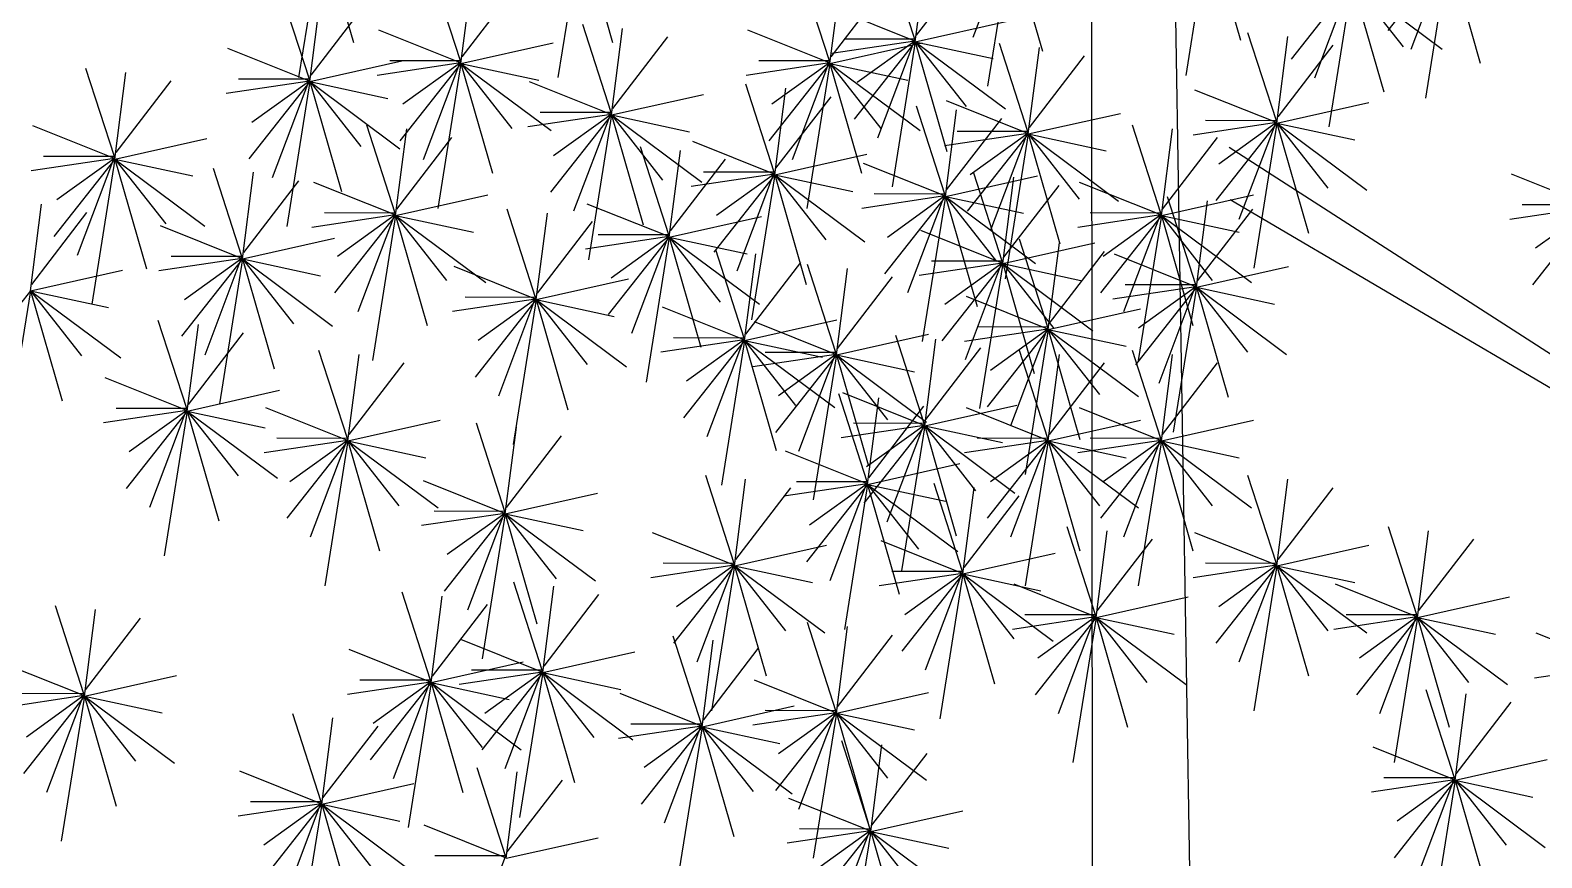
# Model space of a CAD drawing. Header units: millimetres. Extents: x 454 to 24074, y 929 to 15016.
# Drawn here: x 11026 to 11660, y 12310 to 12657 of the extents above; entities that cross this region are included whole.
import ezdxf

# ---------------------------------------------------------------- set-up
doc = ezdxf.new("R2010")
doc.units = ezdxf.units.MM
doc.layers.add('cadblocksdwg.com', color=255, linetype='Continuous')

# ---------------------------------------------------------------- blocks, each defined once
blk = doc.blocks.new('tree side_01')
at = {"color": 0}
for p, q in [((-0.0065, 7.5011), (0.115, 0)), ((-0.0026, 3.5376), (0, 0)), ((-0.6341, 3.038), (-0.6531, 2.919)), ((-0.6341, 3.038), (-0.6081, 2.9478)), ((-0.4212, 3.038), (-0.4403, 2.919)), ((-0.4212, 3.038), (-0.3953, 2.9478)), ((-0.0689, 3.0329), (-0.0995, 2.9518)), ((-0.0685, 3.0309), (-0.0875, 2.9119)), ((-0.0685, 3.0309), (-0.0425, 2.9407)), ((0.0943, 3.0398), (0.0753, 2.9208)), ((0.0943, 3.0398), (0.1203, 2.9496)), ((-0.1472, 2.9504), (-0.1705, 3.0227)), ((-0.1468, 2.9484), (-0.1377, 3.0195)), ((0.2911, 3.0212), (0.241, 2.9577)), ((0.2907, 3.0231), (0.26, 2.9421)), ((0.2911, 3.0212), (0.2721, 2.9022)), ((0.2911, 3.0212), (0.317, 2.9309)), ((-0.5203, 2.9326), (-0.5436, 3.0049)), ((-0.2173, 2.9326), (-0.2406, 3.0049)), ((-0.1458, 2.9537), (-0.1006, 3.0125)), ((-0.5199, 2.9306), (-0.5107, 3.0016)), ((-0.5189, 2.9359), (-0.4737, 2.9947)), ((-0.2169, 2.9306), (-0.2078, 3.0016)), ((-0.2159, 2.9359), (-0.1707, 2.9947)), ((0.2118, 2.9975), (0.1617, 2.934)), ((0.2114, 2.9994), (0.1808, 2.9184)), ((0.2118, 2.9975), (0.1928, 2.8785)), ((0.2118, 2.9975), (0.2858, 2.9424)), ((0.2118, 2.9975), (0.2537, 2.9441)), ((0.2118, 2.9975), (0.2378, 2.9072)), ((-0.6443, 2.9176), (-0.6676, 2.9899)), ((-0.6439, 2.9157), (-0.6348, 2.9867)), ((-0.6429, 2.921), (-0.5977, 2.9798)), ((-0.1472, 2.9488), (-0.2141, 2.9756)), ((-0.5203, 2.931), (-0.5872, 2.9578)), ((-0.3966, 2.8902), (-0.4199, 2.9625)), ((-0.3962, 2.8883), (-0.3871, 2.9593)), ((-0.2173, 2.931), (-0.2842, 2.9578)), ((-0.1468, 2.9484), (-0.0712, 2.9654)), ((0.1496, 2.8835), (0.1263, 2.9558)), ((-0.6443, 2.9161), (-0.7112, 2.9428)), ((-0.5199, 2.9306), (-0.4442, 2.9476)), ((-0.3952, 2.8935), (-0.35, 2.9523)), ((-0.2169, 2.9306), (-0.1413, 2.9476)), ((-0.1472, 2.9488), (-0.2155, 2.9387)), ((-0.1472, 2.9504), (-0.2053, 2.9505)), ((-0.1468, 2.9484), (-0.1969, 2.8849)), ((-0.1472, 2.9488), (-0.1945, 2.9149)), ((-0.1472, 2.9504), (-0.1779, 2.8693)), ((-0.1468, 2.9484), (-0.1658, 2.8294)), ((-0.1468, 2.9484), (-0.0728, 2.8933)), ((-0.1468, 2.9484), (-0.1209, 2.8582)), ((-0.1468, 2.9484), (-0.105, 2.8951)), ((-0.1468, 2.9484), (-0.0828, 2.9347)), ((-0.0545, 2.8746), (-0.0778, 2.9469)), ((-0.0541, 2.8727), (-0.0449, 2.9437)), ((0.15, 2.8816), (0.1591, 2.9526)), ((0.151, 2.8868), (0.1962, 2.9457)), ((-0.6439, 2.9157), (-0.5683, 2.9327)), ((-0.5203, 2.931), (-0.5886, 2.9208)), ((-0.5203, 2.9326), (-0.5783, 2.9327)), ((-0.5199, 2.9306), (-0.57, 2.8671)), ((-0.5203, 2.931), (-0.5675, 2.8971)), ((-0.5203, 2.9326), (-0.5509, 2.8515)), ((-0.5199, 2.9306), (-0.5389, 2.8116)), ((-0.5199, 2.9306), (-0.4459, 2.8755)), ((-0.5199, 2.9306), (-0.4939, 2.8404)), ((-0.5199, 2.9306), (-0.478, 2.8773)), ((-0.5199, 2.9306), (-0.4559, 2.9168)), ((-0.2173, 2.931), (-0.2856, 2.9208)), ((-0.2173, 2.9326), (-0.2754, 2.9327)), ((-0.2169, 2.9306), (-0.267, 2.8671)), ((-0.2173, 2.931), (-0.2645, 2.8971)), ((-0.2173, 2.9326), (-0.2479, 2.8515)), ((-0.2169, 2.9306), (-0.2359, 2.8116)), ((-0.2169, 2.9306), (-0.1429, 2.8755)), ((-0.2169, 2.9306), (-0.1529, 2.9168)), ((-0.2169, 2.9306), (-0.1909, 2.8404)), ((-0.2169, 2.9306), (-0.175, 2.8773)), ((-0.0531, 2.8779), (-0.0079, 2.9367)), ((-0.8044, 2.8541), (-0.8277, 2.9264)), ((-0.804, 2.8521), (-0.7949, 2.9232)), ((-0.6443, 2.9176), (-0.7024, 2.9178)), ((-0.6443, 2.9176), (-0.6749, 2.8366)), ((-0.803, 2.8574), (-0.7578, 2.9162)), ((-0.6443, 2.9161), (-0.7126, 2.9059)), ((-0.6439, 2.9157), (-0.694, 2.8522)), ((-0.6443, 2.9161), (-0.6915, 2.8821)), ((-0.6439, 2.9157), (-0.6629, 2.7967)), ((-0.6439, 2.9157), (-0.5699, 2.8606)), ((-0.6439, 2.9157), (-0.5799, 2.9019)), ((-0.6439, 2.9157), (-0.6179, 2.8254)), ((-0.6439, 2.9157), (-0.602, 2.8624)), ((-0.3966, 2.8887), (-0.4635, 2.9154)), ((-0.3962, 2.8883), (-0.3206, 2.9052)), ((-0.2627, 2.8412), (-0.286, 2.9135)), ((-0.2622, 2.8392), (-0.2531, 2.9103)), ((0.1496, 2.882), (0.0827, 2.9087)), ((-0.2612, 2.8445), (-0.216, 2.9033)), ((-0.1225, 2.8233), (-0.1458, 2.8956)), ((-0.1221, 2.8214), (-0.1129, 2.8924)), ((-0.0545, 2.8731), (-0.1213, 2.8998)), ((0.15, 2.8816), (0.2256, 2.8986)), ((-0.8044, 2.8525), (-0.8713, 2.8793)), ((-0.5739, 2.8077), (-0.5972, 2.88)), ((-0.3966, 2.8887), (-0.4649, 2.8785)), ((-0.3966, 2.8902), (-0.4547, 2.8903)), ((-0.3962, 2.8883), (-0.4463, 2.8248)), ((-0.3966, 2.8887), (-0.4439, 2.8547)), ((-0.3966, 2.8902), (-0.4273, 2.8092)), ((-0.3962, 2.8883), (-0.4152, 2.7693)), ((-0.3962, 2.8883), (-0.3222, 2.8332)), ((-0.3962, 2.8883), (-0.3703, 2.798)), ((-0.3962, 2.8883), (-0.3322, 2.8745)), ((-0.3962, 2.8883), (-0.3544, 2.8349)), ((-0.1211, 2.8267), (-0.0759, 2.8855)), ((-0.0541, 2.8727), (0.0216, 2.8896)), ((0.0548, 2.8077), (0.0314, 2.88)), ((0.1496, 2.882), (0.0813, 2.8718)), ((0.1496, 2.8835), (0.0915, 2.8837)), ((0.15, 2.8816), (0.0999, 2.8181)), ((0.1496, 2.882), (0.1023, 2.848)), ((0.1496, 2.8835), (0.1189, 2.8025)), ((0.15, 2.8816), (0.131, 2.7626)), ((0.15, 2.8816), (0.224, 2.8265)), ((0.15, 2.8816), (0.214, 2.8678)), ((0.15, 2.8816), (0.1918, 2.8282)), ((0.15, 2.8816), (0.1759, 2.7913)), ((-0.804, 2.8521), (-0.7284, 2.8691)), ((-0.5735, 2.8058), (-0.5643, 2.8768)), ((-0.5725, 2.8111), (-0.5273, 2.8699)), ((-0.0545, 2.8731), (-0.1228, 2.8629)), ((-0.0545, 2.8746), (-0.1125, 2.8747)), ((-0.0541, 2.8727), (-0.1042, 2.8092)), ((-0.0545, 2.8731), (-0.1017, 2.8391)), ((-0.0545, 2.8746), (-0.0851, 2.7936)), ((-0.0541, 2.8727), (-0.0731, 2.7537)), ((-0.0541, 2.8727), (0.0199, 2.8176)), ((-0.0541, 2.8727), (0.0099, 2.8589)), ((-0.0541, 2.8727), (-0.0122, 2.8193)), ((-0.0541, 2.8727), (-0.0281, 2.7824)), ((0.0552, 2.8058), (0.0643, 2.8768)), ((0.0562, 2.8111), (0.1014, 2.8699)), ((-0.8044, 2.8541), (-0.8625, 2.8542)), ((-0.3492, 2.7899), (-0.3725, 2.8622)), ((-0.3488, 2.788), (-0.3397, 2.859)), ((-0.2627, 2.8396), (-0.3295, 2.8664)), ((-0.2622, 2.8392), (-0.1866, 2.8562)), ((0.1108, 2.8619), (0.8761, 2.3694)), ((-0.8044, 2.8525), (-0.8727, 2.8424)), ((-0.804, 2.8521), (-0.8541, 2.7886)), ((-0.8044, 2.8525), (-0.8516, 2.8186)), ((-0.8044, 2.8541), (-0.835, 2.773)), ((-0.804, 2.8521), (-0.823, 2.7331)), ((-0.804, 2.8521), (-0.73, 2.797)), ((-0.804, 2.8521), (-0.778, 2.7619)), ((-0.804, 2.8521), (-0.74, 2.8384)), ((-0.804, 2.8521), (-0.7621, 2.7988)), ((-0.6996, 2.7721), (-0.7229, 2.8444)), ((-0.3478, 2.7932), (-0.3026, 2.852)), ((-0.1225, 2.8218), (-0.1894, 2.8485)), ((-0.6992, 2.7701), (-0.6901, 2.8412)), ((-0.6982, 2.7754), (-0.653, 2.8342)), ((-0.5739, 2.8062), (-0.6407, 2.8329)), ((-0.2627, 2.8396), (-0.3309, 2.8295)), ((-0.2627, 2.8412), (-0.3207, 2.8413)), ((-0.2622, 2.8392), (-0.3123, 2.7757)), ((-0.2627, 2.8396), (-0.3099, 2.8057)), ((-0.2627, 2.8412), (-0.2933, 2.7601)), ((-0.2622, 2.8392), (-0.2813, 2.7202)), ((-0.2622, 2.8392), (-0.1882, 2.7841)), ((-0.2622, 2.8392), (-0.1982, 2.8254)), ((-0.2622, 2.8392), (-0.2204, 2.7859)), ((-0.2622, 2.8392), (-0.2363, 2.749)), ((-0.1221, 2.8214), (-0.0464, 2.8384)), ((-0.0754, 2.7682), (-0.0987, 2.8405)), ((-0.075, 2.7663), (-0.0659, 2.8373)), ((-0.074, 2.7715), (-0.0288, 2.8303)), ((0.0548, 2.8062), (-0.0121, 2.8329)), ((0.4096, 2.8128), (0.3427, 2.8396)), ((-0.5735, 2.8058), (-0.4978, 2.8228)), ((-0.1225, 2.8218), (-0.1908, 2.8116)), ((-0.1225, 2.8233), (-0.1806, 2.8235)), ((-0.1221, 2.8214), (-0.1722, 2.7579)), ((-0.1225, 2.8218), (-0.1697, 2.7878)), ((-0.1225, 2.8233), (-0.1531, 2.7423)), ((-0.1221, 2.8214), (-0.1411, 2.7024)), ((-0.1221, 2.8214), (-0.0481, 2.7663)), ((-0.1221, 2.8214), (-0.0581, 2.8076)), ((-0.1221, 2.8214), (-0.0802, 2.7681)), ((-0.1221, 2.8214), (-0.0961, 2.7311)), ((0.0552, 2.8058), (0.1308, 2.8228)), ((0.0836, 2.7488), (0.0603, 2.8211)), ((0.084, 2.7469), (0.0931, 2.8179)), ((0.8761, 2.3694), (0.1117, 2.8186)), ((-0.8732, 2.744), (-0.8641, 2.815)), ((-0.8722, 2.7492), (-0.827, 2.8081)), ((-0.5739, 2.8062), (-0.6422, 2.796)), ((-0.5739, 2.8077), (-0.6319, 2.8079)), ((-0.5735, 2.8058), (-0.6236, 2.7423)), ((-0.5739, 2.8062), (-0.6211, 2.7722)), ((-0.5739, 2.8077), (-0.6045, 2.7267)), ((-0.5735, 2.8058), (-0.5925, 2.6868)), ((-0.5735, 2.8058), (-0.4995, 2.7507)), ((-0.5735, 2.8058), (-0.5095, 2.792)), ((-0.5735, 2.8058), (-0.5475, 2.7155)), ((-0.5735, 2.8058), (-0.5316, 2.7525)), ((-0.4585, 2.7386), (-0.4818, 2.8109)), ((-0.458, 2.7367), (-0.4489, 2.8077)), ((-0.3492, 2.7884), (-0.4161, 2.8151)), ((-0.3488, 2.788), (-0.2732, 2.8049)), ((0.0548, 2.8062), (-0.0135, 2.796)), ((0.0548, 2.8077), (-0.0033, 2.8079)), ((0.0552, 2.8058), (0.0051, 2.7423)), ((0.0548, 2.8062), (0.0075, 2.7722)), ((0.0548, 2.8077), (0.0241, 2.7267)), ((0.0552, 2.8058), (0.0361, 2.6868)), ((0.0552, 2.8058), (0.1292, 2.7507)), ((0.0552, 2.8058), (0.0811, 2.7155)), ((0.0552, 2.8058), (0.097, 2.7525)), ((0.0552, 2.8058), (0.1192, 2.792)), ((0.085, 2.7521), (0.1302, 2.8109)), ((0.4096, 2.8128), (0.3413, 2.8026)), ((0.4096, 2.8144), (0.3515, 2.8145)), ((0.41, 2.8124), (0.3599, 2.7489)), ((0.4096, 2.8128), (0.3623, 2.7789)), ((-0.6996, 2.7705), (-0.7665, 2.7973)), ((-0.457, 2.742), (-0.4118, 2.8008)), ((-0.0754, 2.7667), (-0.1423, 2.7934)), ((-0.6992, 2.7701), (-0.6236, 2.7871)), ((-0.3492, 2.7884), (-0.4175, 2.7782)), ((-0.3492, 2.7899), (-0.4073, 2.79)), ((-0.3488, 2.788), (-0.3989, 2.7245)), ((-0.3492, 2.7884), (-0.3964, 2.7544)), ((-0.3492, 2.7899), (-0.3798, 2.7089)), ((-0.3488, 2.788), (-0.3678, 2.669)), ((-0.3488, 2.788), (-0.2748, 2.7329)), ((-0.3488, 2.788), (-0.2848, 2.7742)), ((-0.3488, 2.788), (-0.3229, 2.6977)), ((-0.3488, 2.788), (-0.3069, 2.7346)), ((-0.075, 2.7663), (0.0006, 2.7832)), ((-0.038, 2.7141), (-0.0613, 2.7864)), ((-0.0376, 2.7122), (-0.0284, 2.7832)), ((-0.6996, 2.7705), (-0.7679, 2.7604)), ((-0.6996, 2.7721), (-0.7577, 2.7722)), ((-0.6992, 2.7701), (-0.7493, 2.7066)), ((-0.6996, 2.7705), (-0.7468, 2.7366)), ((-0.6996, 2.7721), (-0.7302, 2.691)), ((-0.6992, 2.7701), (-0.7182, 2.6511)), ((-0.6992, 2.7701), (-0.6252, 2.715)), ((-0.6992, 2.7701), (-0.6352, 2.7563)), ((-0.6992, 2.7701), (-0.6573, 2.7168)), ((-0.6992, 2.7701), (-0.6732, 2.6799)), ((-0.2874, 2.7052), (-0.3107, 2.7775)), ((-0.287, 2.7033), (-0.2778, 2.7743)), ((-0.0754, 2.7682), (-0.1335, 2.7683)), ((-0.0754, 2.7682), (-0.106, 2.6872)), ((-0.0366, 2.7174), (0.0086, 2.7763)), ((0.0836, 2.7472), (0.0167, 2.774)), ((-0.8732, 2.744), (-0.7976, 2.761)), ((-0.4585, 2.7371), (-0.5253, 2.7639)), ((-0.286, 2.7085), (-0.2408, 2.7673)), ((-0.212, 2.6932), (-0.2353, 2.7655)), ((-0.2116, 2.6913), (-0.2024, 2.7623)), ((-0.2106, 2.6965), (-0.1654, 2.7554)), ((-0.0754, 2.7667), (-0.1437, 2.7565)), ((-0.075, 2.7663), (-0.1251, 2.7028)), ((-0.0754, 2.7667), (-0.1227, 2.7327)), ((-0.075, 2.7663), (-0.094, 2.6473)), ((-0.075, 2.7663), (-0.001, 2.7112)), ((-0.075, 2.7663), (-0.011, 2.7525)), ((-0.075, 2.7663), (-0.0491, 2.676)), ((-0.075, 2.7663), (-0.0331, 2.7129)), ((0.084, 2.7469), (0.1596, 2.7638)), ((-0.8732, 2.744), (-0.9233, 2.6805)), ((-0.8732, 2.744), (-0.8923, 2.625)), ((-0.8732, 2.744), (-0.7992, 2.6889)), ((-0.8732, 2.744), (-0.8473, 2.6537)), ((-0.8732, 2.744), (-0.8092, 2.7302)), ((-0.8732, 2.744), (-0.8314, 2.6906)), ((-0.458, 2.7367), (-0.3824, 2.7537)), ((0.0836, 2.7472), (0.0153, 2.7371)), ((0.0836, 2.7488), (0.0255, 2.7489)), ((0.084, 2.7469), (0.0339, 2.6833)), ((0.0836, 2.7472), (0.0364, 2.7133)), ((0.0836, 2.7488), (0.053, 2.6678)), ((0.084, 2.7469), (0.065, 2.6279)), ((0.084, 2.7469), (0.158, 2.6918)), ((0.084, 2.7469), (0.148, 2.7331)), ((0.084, 2.7469), (0.1259, 2.6935)), ((0.084, 2.7469), (0.11, 2.6566)), ((-0.4585, 2.7371), (-0.5268, 2.7269)), ((-0.4585, 2.7386), (-0.5165, 2.7388)), ((-0.458, 2.7367), (-0.5081, 2.6732)), ((-0.4585, 2.7371), (-0.5057, 2.7031)), ((-0.4585, 2.7386), (-0.4891, 2.6576)), ((-0.458, 2.7367), (-0.4771, 2.6177)), ((-0.458, 2.7367), (-0.384, 2.6816)), ((-0.458, 2.7367), (-0.4321, 2.6464)), ((-0.458, 2.7367), (-0.394, 2.7229)), ((-0.458, 2.7367), (-0.4162, 2.6834)), ((-0.2874, 2.7037), (-0.3543, 2.7304)), ((-0.038, 2.7126), (-0.1049, 2.7393)), ((-0.745, 2.6473), (-0.7683, 2.7196)), ((-0.287, 2.7033), (-0.2113, 2.7202)), ((-0.212, 2.6917), (-0.2789, 2.7184)), ((-0.0376, 2.7122), (0.0381, 2.7292)), ((-0.7445, 2.6453), (-0.7354, 2.7163)), ((-0.7435, 2.6506), (-0.6983, 2.7094)), ((-0.2874, 2.7052), (-0.3454, 2.7054)), ((-0.2116, 2.6913), (-0.1359, 2.7083)), ((-0.1395, 2.6351), (-0.1628, 2.7074)), ((-0.038, 2.7126), (-0.1063, 2.7024)), ((-0.038, 2.7141), (-0.096, 2.7143)), ((-0.0376, 2.7122), (-0.0877, 2.6487)), ((-0.038, 2.7126), (-0.0852, 2.6786)), ((-0.038, 2.7141), (-0.0686, 2.6331)), ((-0.0376, 2.7122), (-0.0566, 2.5932)), ((-0.0376, 2.7122), (0.0364, 2.6571)), ((-0.0376, 2.7122), (-0.0116, 2.6219)), ((-0.0376, 2.7122), (0.0264, 2.6984)), ((-0.0376, 2.7122), (0.0043, 2.6588)), ((-0.613, 2.6227), (-0.6364, 2.695)), ((-0.2874, 2.7037), (-0.3557, 2.6935)), ((-0.287, 2.7033), (-0.3371, 2.6398)), ((-0.2874, 2.7037), (-0.3346, 2.6697)), ((-0.2874, 2.7052), (-0.318, 2.6242)), ((-0.287, 2.7033), (-0.306, 2.5843)), ((-0.287, 2.7033), (-0.213, 2.6482)), ((-0.287, 2.7033), (-0.223, 2.6895)), ((-0.287, 2.7033), (-0.261, 2.613)), ((-0.287, 2.7033), (-0.2451, 2.6499)), ((-0.212, 2.6932), (-0.27, 2.6934)), ((-0.212, 2.6932), (-0.2426, 2.6122)), ((-0.1391, 2.6331), (-0.13, 2.7042)), ((-0.1381, 2.6384), (-0.0929, 2.6972)), ((-0.038, 2.6227), (-0.0613, 2.695)), ((0.0548, 2.6227), (0.0314, 2.695)), ((-0.6126, 2.6208), (-0.6035, 2.6918)), ((-0.6116, 2.6261), (-0.5664, 2.6849)), ((-0.212, 2.6917), (-0.2803, 2.6815)), ((-0.2116, 2.6913), (-0.2617, 2.6278)), ((-0.212, 2.6917), (-0.2592, 2.6577)), ((-0.2116, 2.6913), (-0.2306, 2.5723)), ((-0.2116, 2.6913), (-0.1856, 2.601)), ((-0.2116, 2.6913), (-0.1376, 2.6362)), ((-0.2116, 2.6913), (-0.1476, 2.6775)), ((-0.2116, 2.6913), (-0.1697, 2.638)), ((-0.0376, 2.6208), (-0.0284, 2.6918)), ((-0.0366, 2.6261), (0.0086, 2.6849)), ((0.0552, 2.6208), (0.0643, 2.6918)), ((0.0562, 2.6261), (0.1014, 2.6849)), ((-0.745, 2.6457), (-0.8118, 2.6725)), ((-0.7445, 2.6453), (-0.6689, 2.6623)), ((-0.1864, 2.5871), (-0.2097, 2.6594)), ((-0.1395, 2.6335), (-0.2064, 2.6603)), ((-0.186, 2.5851), (-0.1768, 2.6562)), ((-0.745, 2.6457), (-0.8133, 2.6355)), ((-0.745, 2.6473), (-0.803, 2.6474)), ((-0.7445, 2.6453), (-0.7946, 2.5818)), ((-0.745, 2.6457), (-0.7922, 2.6118)), ((-0.745, 2.6473), (-0.7756, 2.5662)), ((-0.7445, 2.6453), (-0.7636, 2.5263)), ((-0.7445, 2.6453), (-0.6705, 2.5902)), ((-0.7445, 2.6453), (-0.7186, 2.5551)), ((-0.7445, 2.6453), (-0.7027, 2.592)), ((-0.7445, 2.6453), (-0.6805, 2.6315)), ((-0.613, 2.6212), (-0.6799, 2.6479)), ((-0.185, 2.5904), (-0.1398, 2.6492)), ((-0.1391, 2.6331), (-0.0635, 2.6501)), ((-0.038, 2.6212), (-0.1049, 2.6479)), ((0.0548, 2.6212), (-0.0121, 2.6479)), ((-0.6126, 2.6208), (-0.537, 2.6378)), ((-0.4838, 2.5629), (-0.5072, 2.6352)), ((-0.4834, 2.5609), (-0.4743, 2.632)), ((-0.1395, 2.6335), (-0.2078, 2.6234)), ((-0.1395, 2.6351), (-0.1976, 2.6352)), ((-0.1391, 2.6331), (-0.1892, 2.5696)), ((-0.1395, 2.6335), (-0.1868, 2.5996)), ((-0.1395, 2.6351), (-0.1702, 2.5541)), ((-0.1391, 2.6331), (-0.1581, 2.5141)), ((-0.1391, 2.6331), (-0.0651, 2.578)), ((-0.1391, 2.6331), (-0.1132, 2.5429)), ((-0.1391, 2.6331), (-0.0973, 2.5798)), ((-0.1391, 2.6331), (-0.0751, 2.6194)), ((-0.0376, 2.6208), (0.0381, 2.6378)), ((0.0552, 2.6208), (0.1308, 2.6378)), ((-0.613, 2.6212), (-0.6813, 2.611)), ((-0.613, 2.6227), (-0.6711, 2.6229)), ((-0.6126, 2.6208), (-0.6627, 2.5573)), ((-0.613, 2.6212), (-0.6603, 2.5872)), ((-0.613, 2.6227), (-0.6437, 2.5417)), ((-0.6126, 2.6208), (-0.6317, 2.5018)), ((-0.6126, 2.6208), (-0.5386, 2.5657)), ((-0.6126, 2.6208), (-0.5867, 2.5305)), ((-0.6126, 2.6208), (-0.5708, 2.5675)), ((-0.6126, 2.6208), (-0.5486, 2.607)), ((-0.4824, 2.5662), (-0.4372, 2.625)), ((-0.038, 2.6212), (-0.1063, 2.611)), ((-0.038, 2.6227), (-0.096, 2.6229)), ((-0.0376, 2.6208), (-0.0877, 2.5573)), ((-0.038, 2.6212), (-0.0852, 2.5872)), ((-0.038, 2.6227), (-0.0686, 2.5417)), ((-0.0376, 2.6208), (-0.0566, 2.5018)), ((-0.0376, 2.6208), (0.0364, 2.5657)), ((-0.0376, 2.6208), (-0.0116, 2.5305)), ((-0.0376, 2.6208), (0.0043, 2.5675)), ((-0.0376, 2.6208), (0.0264, 2.607)), ((0.0548, 2.6212), (-0.0135, 2.611)), ((0.0548, 2.6227), (-0.0033, 2.6229)), ((0.0552, 2.6208), (0.0051, 2.5573)), ((0.0548, 2.6212), (0.0075, 2.5872)), ((0.0548, 2.6227), (0.0241, 2.5417)), ((0.0552, 2.6208), (0.0361, 2.5018)), ((0.0552, 2.6208), (0.1292, 2.5657)), ((0.0552, 2.6208), (0.0811, 2.5305)), ((0.0552, 2.6208), (0.097, 2.5675)), ((0.0552, 2.6208), (0.1192, 2.607)), ((-0.1864, 2.5855), (-0.2533, 2.6123)), ((-0.186, 2.5851), (-0.1103, 2.6021)), ((-0.4838, 2.5613), (-0.5507, 2.5881)), ((-0.2956, 2.5202), (-0.3189, 2.5925)), ((-0.2952, 2.5183), (-0.2861, 2.5893)), ((-0.2942, 2.5235), (-0.249, 2.5823)), ((-0.1864, 2.5855), (-0.2547, 2.5754)), ((-0.1864, 2.5871), (-0.2444, 2.5872)), ((-0.186, 2.5851), (-0.2361, 2.5216)), ((-0.1864, 2.5855), (-0.2336, 2.5516)), ((-0.1864, 2.5871), (-0.217, 2.506)), ((-0.186, 2.5851), (-0.205, 2.4661)), ((-0.186, 2.5851), (-0.112, 2.53)), ((-0.186, 2.5851), (-0.16, 2.4949)), ((-0.186, 2.5851), (-0.122, 2.5714)), ((-0.186, 2.5851), (-0.1441, 2.5318)), ((-0.1081, 2.5135), (-0.1314, 2.5858)), ((-0.1077, 2.5116), (-0.0985, 2.5826)), ((0.1496, 2.5202), (0.1263, 2.5925)), ((0.15, 2.5183), (0.1591, 2.5893)), ((0.151, 2.5235), (0.1962, 2.5823)), ((-0.4834, 2.5609), (-0.4078, 2.5779)), ((-0.1066, 2.5168), (-0.0615, 2.5757)), ((-0.4838, 2.5613), (-0.5521, 2.5512)), ((-0.4838, 2.5629), (-0.5419, 2.563)), ((-0.4834, 2.5609), (-0.5335, 2.4974)), ((-0.4838, 2.5613), (-0.5311, 2.5274)), ((-0.4838, 2.5629), (-0.5145, 2.4818)), ((-0.4834, 2.5609), (-0.5024, 2.4419)), ((-0.4834, 2.5609), (-0.4094, 2.5058)), ((-0.4834, 2.5609), (-0.4194, 2.5472)), ((-0.4834, 2.5609), (-0.4416, 2.5076)), ((-0.4834, 2.5609), (-0.4575, 2.4707)), ((-0.2956, 2.5187), (-0.3625, 2.5454)), ((0.0012, 2.4779), (-0.0221, 2.5502)), ((0.0016, 2.4759), (0.0107, 2.547)), ((0.1496, 2.5187), (0.0827, 2.5454)), ((0.265, 2.4779), (0.2417, 2.5502)), ((0.2654, 2.4759), (0.2745, 2.547)), ((-0.2952, 2.5183), (-0.2196, 2.5353)), ((-0.1081, 2.512), (-0.1749, 2.5387)), ((0.0026, 2.4812), (0.0478, 2.54)), ((0.15, 2.5183), (0.2256, 2.5353)), ((0.2664, 2.4812), (0.3116, 2.54)), ((-0.2956, 2.5202), (-0.3537, 2.5204)), ((-0.2956, 2.5202), (-0.3263, 2.4392)), ((-0.1077, 2.5116), (-0.032, 2.5286)), ((0.1496, 2.5202), (0.0915, 2.5204)), ((0.1496, 2.5202), (0.1189, 2.4392)), ((-0.2956, 2.5187), (-0.3639, 2.5085)), ((-0.2952, 2.5183), (-0.3453, 2.4548)), ((-0.2956, 2.5187), (-0.3429, 2.4847)), ((-0.2952, 2.5183), (-0.3142, 2.3993)), ((-0.2952, 2.5183), (-0.2212, 2.4632)), ((-0.2952, 2.5183), (-0.2312, 2.5045)), ((-0.2952, 2.5183), (-0.2693, 2.428)), ((-0.2952, 2.5183), (-0.2534, 2.4649)), ((-0.1081, 2.512), (-0.1764, 2.5018)), ((-0.1081, 2.5135), (-0.1661, 2.5137)), ((-0.1077, 2.5116), (-0.1578, 2.4481)), ((-0.1081, 2.512), (-0.1553, 2.478)), ((-0.1081, 2.5135), (-0.1387, 2.4325)), ((-0.1077, 2.5116), (-0.1267, 2.3926)), ((-0.1077, 2.5116), (-0.0337, 2.4565)), ((-0.1077, 2.5116), (-0.0817, 2.4213)), ((-0.1077, 2.5116), (-0.0437, 2.4978)), ((-0.1077, 2.5116), (-0.0658, 2.4582)), ((0.1496, 2.5187), (0.0813, 2.5085)), ((0.15, 2.5183), (0.0999, 2.4548)), ((0.1496, 2.5187), (0.1023, 2.4847)), ((0.15, 2.5183), (0.131, 2.3993)), ((0.15, 2.5183), (0.224, 2.4632)), ((0.15, 2.5183), (0.214, 2.5045)), ((0.15, 2.5183), (0.1918, 2.4649)), ((0.15, 2.5183), (0.1759, 2.428)), ((-0.5447, 2.4243), (-0.5681, 2.4966)), ((-0.4531, 2.4325), (-0.4764, 2.5048)), ((-0.4527, 2.4306), (-0.4435, 2.5016)), ((-0.4516, 2.4359), (-0.4065, 2.4947)), ((0.0012, 2.4763), (-0.0657, 2.5031)), ((0.265, 2.4763), (0.1981, 2.5031)), ((-0.8294, 2.4132), (-0.8527, 2.4855)), ((-0.829, 2.4113), (-0.8199, 2.4823)), ((-0.5443, 2.4224), (-0.5352, 2.4934)), ((-0.5433, 2.4276), (-0.4981, 2.4864)), ((0.0016, 2.4759), (0.0772, 2.4929)), ((0.2654, 2.4759), (0.341, 2.4929)), ((-0.828, 2.4165), (-0.7828, 2.4754)), ((-0.212, 2.3993), (-0.2353, 2.4716)), ((0.0012, 2.4763), (-0.0671, 2.4661)), ((0.0012, 2.4779), (-0.0569, 2.478)), ((0.0016, 2.4759), (-0.0485, 2.4124)), ((0.0012, 2.4763), (-0.0461, 2.4424)), ((0.0012, 2.4779), (-0.0295, 2.3968)), ((0.0016, 2.4759), (-0.0174, 2.3569)), ((0.0016, 2.4759), (0.0756, 2.4208)), ((0.0016, 2.4759), (0.0656, 2.4621)), ((0.0016, 2.4759), (0.0275, 2.3857)), ((0.0016, 2.4759), (0.0434, 2.4226)), ((0.265, 2.4763), (0.1967, 2.4661)), ((0.265, 2.4779), (0.2069, 2.478)), ((0.2654, 2.4759), (0.2153, 2.4124)), ((0.265, 2.4763), (0.2178, 2.4424)), ((0.265, 2.4779), (0.2344, 2.3968)), ((0.2654, 2.4759), (0.2464, 2.3569)), ((0.2654, 2.4759), (0.3394, 2.4208)), ((0.2654, 2.4759), (0.2914, 2.3857)), ((0.2654, 2.4759), (0.3073, 2.4226)), ((0.2654, 2.4759), (0.3294, 2.4621)), ((-0.4531, 2.431), (-0.5199, 2.4577)), ((-0.3223, 2.3882), (-0.3456, 2.4605)), ((-0.3219, 2.3862), (-0.3127, 2.4573)), ((-0.2116, 2.3973), (-0.2024, 2.4684)), ((-0.2106, 2.4026), (-0.1654, 2.4614)), ((0.4299, 2.4362), (0.363, 2.463)), ((-0.5447, 2.4228), (-0.6116, 2.4495)), ((-0.4527, 2.4306), (-0.377, 2.4476)), ((-0.3208, 2.3915), (-0.2757, 2.4503)), ((-0.8294, 2.4117), (-0.8963, 2.4384)), ((-0.5443, 2.4224), (-0.4687, 2.4394)), ((-0.4531, 2.4325), (-0.5111, 2.4327)), ((-0.4531, 2.4325), (-0.4837, 2.3515)), ((0.4299, 2.4362), (0.3616, 2.426)), ((-0.829, 2.4113), (-0.7534, 2.4283)), ((-0.5447, 2.4228), (-0.613, 2.4126)), ((-0.5447, 2.4243), (-0.6028, 2.4245)), ((-0.5443, 2.4224), (-0.5944, 2.3589)), ((-0.5447, 2.4228), (-0.592, 2.3888)), ((-0.5447, 2.4243), (-0.5754, 2.3433)), ((-0.5443, 2.4224), (-0.5633, 2.3034)), ((-0.5443, 2.4224), (-0.4703, 2.3673)), ((-0.5443, 2.4224), (-0.4803, 2.4086)), ((-0.5443, 2.4224), (-0.5025, 2.369)), ((-0.5443, 2.4224), (-0.5184, 2.3321)), ((-0.4531, 2.431), (-0.5214, 2.4208)), ((-0.4527, 2.4306), (-0.5028, 2.3671)), ((-0.4531, 2.431), (-0.5003, 2.397)), ((-0.4527, 2.4306), (-0.4717, 2.3116)), ((-0.4527, 2.4306), (-0.3786, 2.3755)), ((-0.4527, 2.4306), (-0.4267, 2.3403)), ((-0.4527, 2.4306), (-0.3887, 2.4168)), ((-0.4527, 2.4306), (-0.4108, 2.3773)), ((-0.212, 2.3977), (-0.2789, 2.4245)), ((-0.8294, 2.4117), (-0.8977, 2.4015)), ((-0.8294, 2.4132), (-0.8875, 2.4134)), ((-0.829, 2.4113), (-0.8791, 2.3478)), ((-0.8294, 2.4117), (-0.8766, 2.3777)), ((-0.8294, 2.4132), (-0.86, 2.3322)), ((-0.829, 2.4113), (-0.848, 2.2923)), ((-0.829, 2.4113), (-0.755, 2.3562)), ((-0.829, 2.4113), (-0.765, 2.3975)), ((-0.829, 2.4113), (-0.7871, 2.3579)), ((-0.829, 2.4113), (-0.803, 2.321)), ((-0.3223, 2.3866), (-0.3891, 2.4134)), ((-0.2116, 2.3973), (-0.1359, 2.4143)), ((0.2959, 2.3441), (0.2726, 2.4164)), ((0.2963, 2.3422), (0.3055, 2.4132)), ((-0.6345, 2.3245), (-0.6578, 2.3968)), ((-0.3219, 2.3862), (-0.2462, 2.4032)), ((-0.212, 2.3977), (-0.2803, 2.3875)), ((-0.212, 2.3993), (-0.27, 2.3994)), ((-0.2116, 2.3973), (-0.2617, 2.3338)), ((-0.212, 2.3977), (-0.2592, 2.3638)), ((-0.212, 2.3993), (-0.2426, 2.3182)), ((-0.2116, 2.3973), (-0.2306, 2.2783)), ((-0.2116, 2.3973), (-0.1376, 2.3422)), ((-0.2116, 2.3973), (-0.1476, 2.3835)), ((-0.2116, 2.3973), (-0.1856, 2.3071)), ((-0.2116, 2.3973), (-0.1697, 2.344)), ((0.2973, 2.3475), (0.3425, 2.4063)), ((-0.6341, 2.3225), (-0.6249, 2.3936)), ((-0.6331, 2.3278), (-0.5879, 2.3866)), ((-0.3223, 2.3866), (-0.3906, 2.3765)), ((-0.3223, 2.3882), (-0.3803, 2.3883)), ((-0.3219, 2.3862), (-0.372, 2.3227)), ((-0.3223, 2.3866), (-0.3695, 2.3527)), ((-0.3223, 2.3882), (-0.3529, 2.3071)), ((-0.3219, 2.3862), (-0.3409, 2.2672)), ((-0.3219, 2.3862), (-0.2479, 2.3311)), ((-0.3219, 2.3862), (-0.2959, 2.296)), ((-0.3219, 2.3862), (-0.2579, 2.3724)), ((-0.3219, 2.3862), (-0.28, 2.3329)), ((-0.1838, 2.3022), (-0.2071, 2.3745)), ((-0.1834, 2.3003), (-0.1742, 2.3713)), ((-0.1824, 2.3055), (-0.1372, 2.3643)), ((0.2959, 2.3426), (0.229, 2.3693)), ((0.2963, 2.3422), (0.372, 2.3592)), ((-0.6345, 2.3229), (-0.7014, 2.3497)), ((-0.4832, 2.2801), (-0.5065, 2.3524)), ((-0.4828, 2.2782), (-0.4736, 2.3492)), ((-0.6341, 2.3225), (-0.5584, 2.3395)), ((-0.4818, 2.2834), (-0.4366, 2.3422)), ((0.2959, 2.3426), (0.2276, 2.3324)), ((0.2959, 2.3441), (0.2379, 2.3443)), ((0.2963, 2.3422), (0.2462, 2.2787)), ((0.2959, 2.3426), (0.2487, 2.3086)), ((0.2959, 2.3441), (0.2653, 2.2631)), ((0.2963, 2.3422), (0.2773, 2.2232)), ((0.2963, 2.3422), (0.3703, 2.2871)), ((0.2963, 2.3422), (0.3223, 2.2519)), ((0.2963, 2.3422), (0.3382, 2.2889)), ((0.2963, 2.3422), (0.3603, 2.3284)), ((-0.6345, 2.3229), (-0.7028, 2.3128)), ((-0.6345, 2.3245), (-0.6926, 2.3246)), ((-0.6341, 2.3225), (-0.6842, 2.259)), ((-0.6345, 2.3229), (-0.6817, 2.289)), ((-0.6345, 2.3245), (-0.6651, 2.2434)), ((-0.6341, 2.3225), (-0.6531, 2.2035)), ((-0.6341, 2.3225), (-0.5601, 2.2674)), ((-0.6341, 2.3225), (-0.5701, 2.3087)), ((-0.6341, 2.3225), (-0.6081, 2.2323)), ((-0.6341, 2.3225), (-0.5922, 2.2692)), ((-0.1838, 2.3006), (-0.2506, 2.3274)), ((-0.1834, 2.3003), (-0.1077, 2.3172)), ((-0.4832, 2.2786), (-0.5501, 2.3053)), ((-0.1838, 2.3006), (-0.2521, 2.2905)), ((-0.1838, 2.3022), (-0.2418, 2.3023)), ((-0.1834, 2.3003), (-0.2335, 2.2368)), ((-0.1838, 2.3006), (-0.231, 2.2667)), ((-0.1838, 2.3022), (-0.2144, 2.2212)), ((-0.1834, 2.3003), (-0.2024, 2.1813)), ((-0.1834, 2.3003), (-0.1094, 2.2452)), ((-0.1834, 2.3003), (-0.1574, 2.21)), ((-0.1834, 2.3003), (-0.1194, 2.2865)), ((-0.1834, 2.3003), (-0.1415, 2.2469)), ((-0.4828, 2.2782), (-0.4071, 2.2951)), ((-0.4832, 2.2801), (-0.5412, 2.2802)), ((-0.4832, 2.2801), (-0.5138, 2.1991))]:
    blk.add_line(p, q, dxfattribs=at)

msp = doc.modelspace()

# ---------------------------------------------------------------- block references
at = {"layer": 'cadblocksdwg.com', "xscale": 510.3099452236204, "yscale": 510.3099452236204, "zscale": 510.3099452236204}
msp.add_blockref('tree side_01', (11472.2, 11147.14), dxfattribs=at)

doc.saveas('drawing.dxf')
